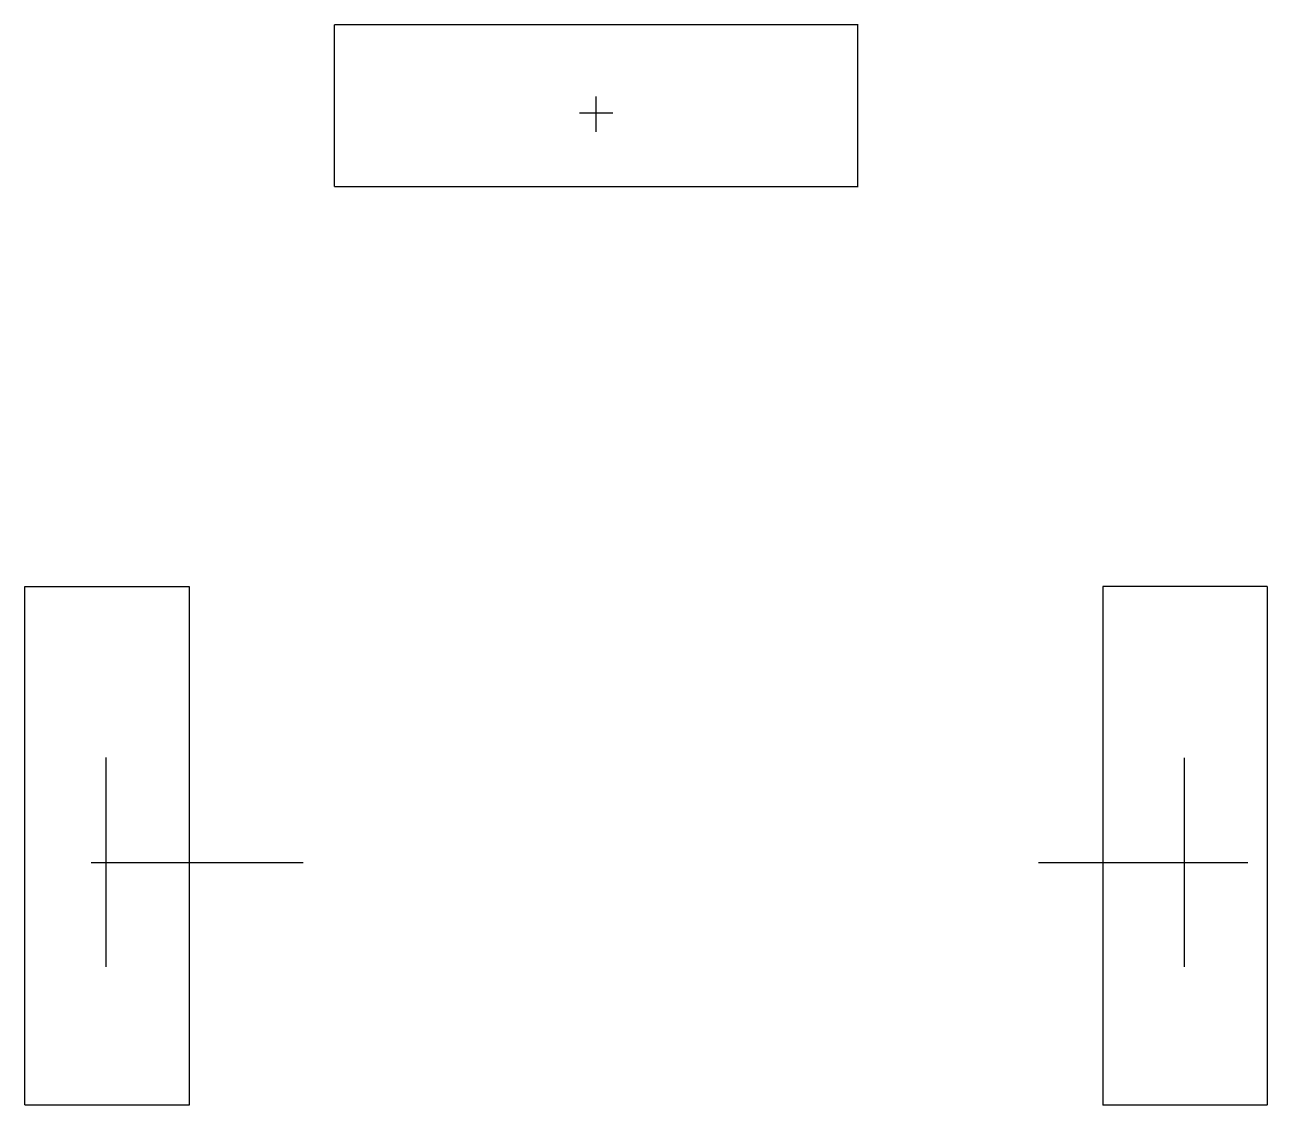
# Model space of a CAD drawing. Extents: x 98.25 to 106.53, y 152.58 to 159.79.
import ezdxf

# ---------------------------------------------------------------- set-up
doc = ezdxf.new("R2010")
doc.units = 0
doc.header["$MEASUREMENT"] = 0
doc.layers.add('at_Entity', color=7, linetype='Continuous')

msp = doc.modelspace()

# ---------------------------------------------------------------- linework, layer by layer
at = {"layer": 'at_Entity', "color": 7}
for points in [[(100.3095, 159.7883), (100.3095, 158.7089)], [(103.8029, 159.7883), (100.3109, 159.7883)], [(103.8016, 158.7089), (103.8016, 159.7883)], [(102.0542, 159.3108), (102.0542, 159.074)], [(101.9445, 159.201), (102.1667, 159.201)], [(100.3109, 158.7102), (103.8029, 158.7102)], [(98.246, 152.5833), (98.246, 156.0423)], [(99.3413, 156.0423), (99.3413, 152.5819), (98.246, 152.5819)], [(98.246, 156.0423), (99.3413, 156.0423)], [(106.5318, 156.0423), (105.4365, 156.0423), (105.4365, 152.5819)], [(106.5318, 156.0423), (106.5318, 152.5819)], [(98.7871, 154.9007), (98.7871, 153.5039)], [(105.9775, 154.8994), (105.9775, 153.5039)], [(98.6892, 154.201), (100.1019, 154.201)], [(105.0066, 154.201), (106.4035, 154.201)], [(106.5304, 152.5819), (105.4352, 152.5819)]]:
    msp.add_lwpolyline(points, dxfattribs=at)

doc.saveas('drawing.dxf')
